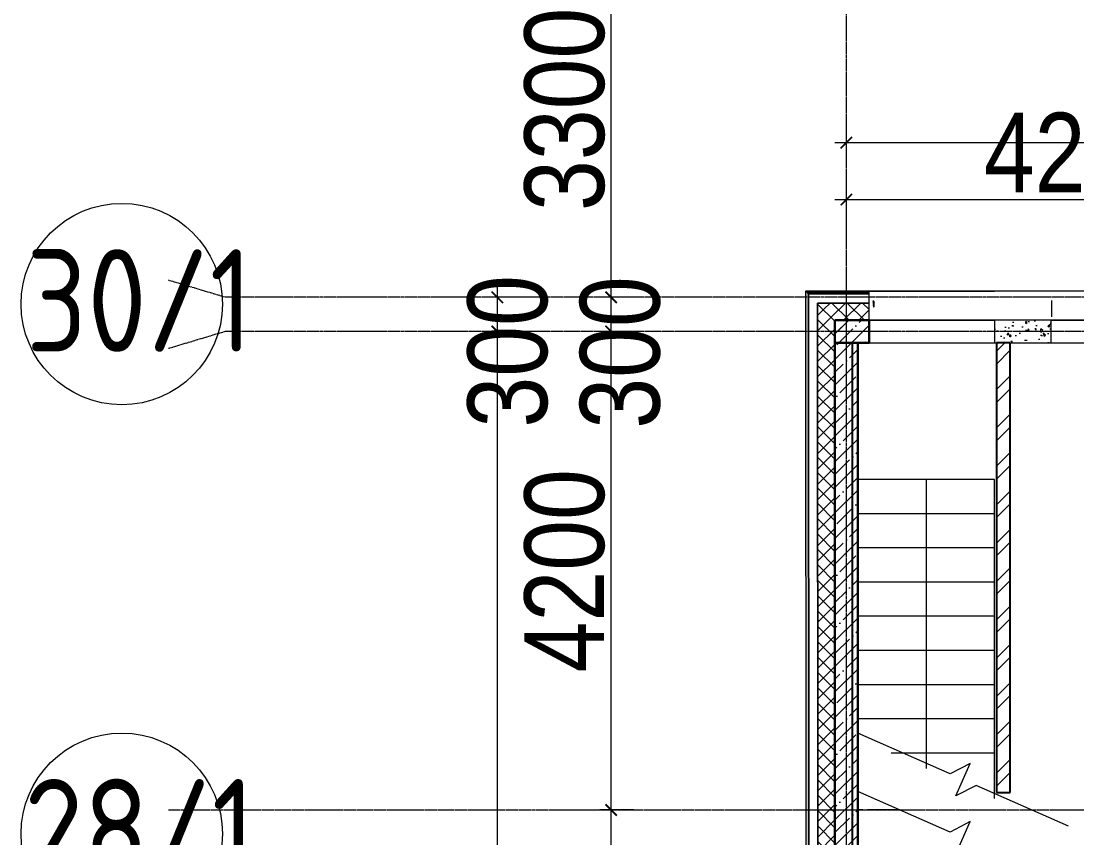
# Model space of a CAD drawing. Header units: millimetres. Extents: x -231292 to 573618, y -153144 to 564035.
# Drawn here: x 1635 to 10908, y -66290 to -59121 of the extents above; entities that cross this region are included whole.
import ezdxf
from ezdxf.enums import TextEntityAlignment as Align

# ---------------------------------------------------------------- set-up
doc = ezdxf.new("R2010")
doc.units = ezdxf.units.MM
doc.linetypes.add('ACAD_ISO10W100', pattern=[18, 12, -3, 0, -3])
doc.linetypes.add('CENTER2', pattern=[28.575, 19.05, -3.175, 3.175, -3.175])
doc.layers.get('0').update_dxf_attribs({"color": 250})
doc.layers.get('Defpoints').update_dxf_attribs({"color": 250})
for name, color, linetype, lineweight in [('A-Wall-Open', 250, 'Continuous', 5), ('АР_Стены ЖБ', 250, 'Continuous', 35), ('АР_Стены кирпич', 250, 'Continuous', 20), ('АР_Стены ПЕНОблок', 250, 'Continuous', 20), ('АР_Тонкая', 250, 'Continuous', 5), ('АР_Утеплитель', 250, 'Continuous', 0), ('АР_Ф_ЛК', 250, 'Continuous', 5), ('АР_Штриховка', 250, 'Continuous', 0), ('Витражные конструкции', 252, 'Continuous', 15), ('Оси', 1, 'ACAD_ISO10W100', 13), ('РД_Оси_100', 250, 'Continuous', 0), ('РД_Оси_размер', 250, 'Continuous', 0), ('РД_Отметка', 7, 'Continuous', 0)]:
    doc.layers.add(name, color=color, linetype=linetype, lineweight=lineweight)
doc.layers.add('РД_Витраж_проем', color=250, linetype='Continuous', lineweight=0, plot=False)
doc.styles.add('style1', font='ARIALN.TTF')
doc.styles.add('ккк', font='isocpeur.ttf', dxfattribs={"width": 0.85, "oblique": 15})
doc.dimstyles.new('Dim100_ареал', dxfattribs={"dimscale": 100, "dimtxt": 2.5, "dimasz": 1, "dimexe": 1, "dimexo": 1, "dimgap": 0.5, "dimtad": 1, "dimzin": 12, "dimdsep": 46, "dimtxsty": 'style1', "dimblk": 'ARCHTICK', "dimcen": 1, "dimdle": 1, "dimclrd": 256, "dimclre": 256, "dimaunit": 1, "dimadec": 0, "dimazin": 3, "dimtfac": 1, "dimtmove": 1, "dimatfit": 3, "dimldrblk": 'OPEN30', "dimfxl": 2, "dimfxlon": 1, "dimtolj": 1, "dimtzin": 0, "dimlwd": 9, "dimlwe": 9, "dimarcsym": 0})

# ---------------------------------------------------------------- blocks, each defined once
blk = doc.blocks.new('VS_5i5x45')
for p, q in [((-5.1, 3.9), (-4.7, 4.5)), ((-5.1, -3.9), (-5.1, 3.9)), ((-5.1, 0), (-5.1, 3.9)), ((-5.1, 0), (-5.1, -3.9)), ((-1.4, 4.5), (-4.7, 4.5)), ((-1.4, 2.7), (-4.7, 2.7)), ((-1.4, 2.7), (-3.2, 2.7)), ((-1.1, 5), (-1.4, 4.5)), ((-1.1, 5), (-0.5, 5)), ((-1.1, 0), (-1.1, 5)), ((-1.1, 0), (-1.1, -5)), ((-0.5, 5), (-0.5, 0)), ((-0.5, 2.7), (23.8, 2.7)), ((-0.5, -5), (-0.5, 0)), ((23.8, 2.7), (24.7, -2.8)), ((24.1, 1.8), (23.8, 2.7)), ((24.1, 1.8), (25, -1.8)), ((24.1, 1.8), (25.4, 1.8)), ((25.4, 1.8), (25.6, 2.7)), ((25.4, 1.8), (26.3, -1.8)), ((25.6, 2.7), (26.5, -2.8)), ((25.9, 1.8), (25.6, 2.7)), ((25.9, 1.8), (26.8, -1.8)), ((25.9, 1.8), (27.2, 1.8)), ((27.2, 1.8), (27.4, 2.7)), ((27.2, 1.8), (28.1, -1.8)), ((27.4, 2.7), (28.3, -2.8)), ((27.7, 1.8), (27.4, 2.7)), ((27.7, 1.8), (28.6, -1.8)), ((27.7, 1.8), (29, 1.8)), ((29, 1.8), (29.2, 2.7)), ((29, 1.8), (29.9, -1.8)), ((29.2, 2.7), (30.1, -2.8)), ((29.5, 1.8), (29.2, 2.7)), ((29.5, 1.8), (30.4, -1.8)), ((29.5, 1.8), (30.8, 1.8)), ((30.8, 1.8), (31, 2.7)), ((30.8, 1.8), (31.7, -1.8)), ((31, 2.7), (31.9, -2.8)), ((31.3, 1.8), (31, 2.7)), ((31.3, 1.8), (32.2, -1.8)), ((31.3, 1.8), (32.6, 1.8)), ((32.6, 1.8), (32.8, 2.7)), ((32.6, 1.8), (33.5, -1.8)), ((32.8, 2.7), (33.7, -2.8)), ((33.1, 1.8), (32.8, 2.7)), ((33.1, 1.8), (34, -1.8)), ((33.1, 1.8), (34.4, 1.8)), ((34.4, 1.8), (34.6, 2.7)), ((34.4, 1.8), (35.3, -1.8)), ((34.6, 2.7), (35.5, -2.8)), ((34.9, 1.8), (34.6, 2.7)), ((34.9, 1.8), (35.8, -1.8)), ((34.9, 1.8), (36.2, 1.8)), ((36.2, 1.8), (36.4, 2.7)), ((36.2, 1.8), (37.1, -1.8)), ((36.4, 2.7), (37.3, -2.8)), ((36.7, 1.8), (36.4, 2.7)), ((36.7, 1.8), (37.6, -1.8)), ((36.7, 1.8), (38, 1.8)), ((38, 1.8), (38.2, 2.7)), ((38, 1.8), (38.9, -1.8)), ((38.2, 2.7), (39.1, -2.8)), ((38.5, 1.8), (38.2, 2.7)), ((38.5, 1.8), (39.4, -1.8)), ((38.5, 1.8), (39.8, 1.8)), ((39.8, 1.8), (40, 2.7)), ((39.8, 1.8), (40.6, -1.7)), ((40, 2.7), (40.9, -2.6)), ((40.3, 1.8), (40, 2.7)), ((40.3, 1.8), (41.7, 1.2)), ((40.3, 1.8), (41.1, -1.5)), ((41.7, 1.2), (41.9, 2.1)), ((41.7, 1.2), (42.3, -1)), ((42.3, 0.9), (41.9, 2.1)), ((41.9, 2.1), (42.6, -1.9)), ((42.3, 0.9), (44.5, 0)), ((42.3, 0.9), (42.7, -0.8)), ((42.7, -0.8), (44.5, 0)), ((-5.1, -3.9), (-4.7, -4.5)), ((-1.4, -2.8), (-4.7, -2.8)), ((-1.4, -4.5), (-4.7, -4.5)), ((-1.1, -5), (-1.4, -4.5)), ((-1.1, -5), (-0.5, -5)), ((-0.5, -2.8), (24.7, -2.8)), ((25, -1.8), (24.7, -2.8)), ((25, -1.8), (26.3, -1.8)), ((26.3, -1.8), (26.5, -2.8)), ((26.8, -1.8), (26.5, -2.8)), ((26.8, -1.8), (28.1, -1.8)), ((28.1, -1.8), (28.3, -2.8)), ((28.6, -1.8), (28.3, -2.8)), ((28.6, -1.8), (29.9, -1.8)), ((29.9, -1.8), (30.1, -2.8)), ((30.4, -1.8), (30.1, -2.8)), ((30.4, -1.8), (31.7, -1.8)), ((31.7, -1.8), (31.9, -2.8)), ((32.2, -1.8), (31.9, -2.8)), ((32.2, -1.8), (33.5, -1.8)), ((33.5, -1.8), (33.7, -2.8)), ((34, -1.8), (33.7, -2.8)), ((34, -1.8), (35.3, -1.8)), ((35.3, -1.8), (35.5, -2.8)), ((35.8, -1.8), (35.5, -2.8)), ((35.8, -1.8), (37.1, -1.8)), ((37.1, -1.8), (37.3, -2.8)), ((37.6, -1.8), (37.3, -2.8)), ((37.6, -1.8), (38.9, -1.8)), ((38.9, -1.8), (39.1, -2.8)), ((39.4, -1.8), (39.1, -2.8)), ((39.4, -1.8), (40.3, -1.8)), ((40.3, -1.8), (40.6, -1.7)), ((40.6, -1.7), (40.9, -2.6)), ((41.1, -1.5), (40.9, -2.6)), ((41.1, -1.5), (42.3, -1)), ((42.3, -1), (42.6, -1.9)), ((42.7, -0.8), (42.6, -1.9))]:
    blk.add_line(p, q)
for centre, radius, start, end in [((-3.5, 3.6), 1.48, 144.06038, 216.67043), ((5.5, 0.4), 10.5, 166.9324, 182.03073), ((6.1, 0), 7.97, 159.82466, 200.17534), ((-0.8, 3.6), 1.07, 125.30926, 234.69074), ((5.5, -0.4), 10.5, 177.96927, 193.0676), ((-3.5, -3.6), 1.48, 143.32957, 215.93962), ((-0.8, -3.6), 1.07, 125.30926, 234.69074)]:
    blk.add_arc(centre, radius, start, end)
blk = doc.blocks.new('крышка пустая')
at = {"layer": 'Витражные конструкции', "const_width": 0.6}
blk.add_lwpolyline([(27.8, 36.3), (10.4, 36.3), (4.8, 38.6), (-5.8, 38.6), (-11.9, 36.3), (-28, 36.3)], dxfattribs=at)
at = {"layer": 'Оси', "color": 1}
blk.add_line((0, 6), (0, 53.7), dxfattribs=at)
at = {"layer": 'Витражные конструкции', "ltscale": 25, "xscale": -1, "rotation": 89.99999999999997}
blk.add_blockref('VS_5i5x45', (0, 40.7), dxfattribs=at)
blk = doc.blocks.new('A-iden')
at = {"linetype": 'Continuous', "lineweight": 5}
blk.add_circle((-0.729, -4.063), 5.894, dxfattribs=at)
at = {"color": 0, "linetype": 'Continuous', "lineweight": 20, "style": 'ккк', "width": 0.85}
blk.add_attdef('ID', text='', height=6, dxfattribs=at).set_placement((0.314, -3.853), align=Align.MIDDLE_CENTER)
blk = doc.blocks.new('_ArchTick')
at = {"color": 0, "linetype": 'ByBlock', "const_width": 0.15}
blk.add_lwpolyline([(-0.5, -0.5), (0.5, 0.5)], dxfattribs=at)
blk = doc.blocks.new('*D196')
at = {"layer": 'Defpoints', "color": 0, "transparency": 16777216}
for p in [(1193587.3, 218713.2), (1194587.3, 218713.2), (1194587.3, 213313.2)]:
    blk.add_point(p, dxfattribs=at)
at = {"layer": 'РД_Оси_размер', "lineweight": 9, "transparency": 16777216}
for p, q in [((1193587.3, 213213.2), (1193587.3, 218813.2)), ((1193787.3, 218713.2), (1193487.3, 218713.2)), ((1193787.3, 213313.2), (1193487.3, 213313.2))]:
    blk.add_line(p, q, dxfattribs=at)
at = {"layer": 'РД_Оси_размер', "lineweight": 9, "transparency": 16777216, "xscale": 100, "yscale": 100, "zscale": 100}
for p, rotation in [((1193587.3, 218713.2), 90), ((1193587.3, 213313.2), 270)]:
    blk.add_blockref('_ArchTick', p, dxfattribs=dict(at, rotation=rotation))
at = {"layer": 'РД_Оси_размер', "color": 0, "transparency": 16777216, "insert": (1193179.9, 216013.2), "char_height": 700, "attachment_point": 5, "rotation": 90, "style": 'style1'}
blk.add_mtext('\\A1;5400', dxfattribs=at)
blk = doc.blocks.new('_Open30')
at = {"color": 0, "linetype": 'ByBlock', "lineweight": -2}
for p, q in [((-1, 0.268), (0, 0)), ((0, 0), (-1, -0.268)), ((0, 0), (-1, 0))]:
    blk.add_line(p, q, dxfattribs=at)
blk = doc.blocks.new('*D197')
at = {"layer": 'Defpoints', "color": 0, "transparency": 16777216}
for p in [(1193587.3, 222913.2), (1194587.3, 222913.2), (1194587.3, 218713.2)]:
    blk.add_point(p, dxfattribs=at)
at = {"layer": 'РД_Оси_размер', "lineweight": 9, "transparency": 16777216}
for p, q in [((1193587.3, 218613.2), (1193587.3, 223013.2)), ((1193787.3, 222913.2), (1193487.3, 222913.2)), ((1193787.3, 218713.2), (1193487.3, 218713.2))]:
    blk.add_line(p, q, dxfattribs=at)
at = {"layer": 'РД_Оси_размер', "lineweight": 9, "transparency": 16777216, "xscale": 100, "yscale": 100, "zscale": 100}
for p, rotation in [((1193587.3, 222913.2), 90), ((1193587.3, 218713.2), 270)]:
    blk.add_blockref('_ArchTick', p, dxfattribs=dict(at, rotation=rotation))
at = {"layer": 'РД_Оси_размер', "color": 0, "transparency": 16777216, "insert": (1193179.9, 220813.2), "char_height": 700, "attachment_point": 5, "rotation": 90, "style": 'style1'}
blk.add_mtext('\\A1;4200', dxfattribs=at)
blk = doc.blocks.new('*D198')
at = {"layer": 'Defpoints', "color": 0, "transparency": 16777216}
for p in [(1193587.3, 223213.2), (1194587.3, 223213.2), (1194587.3, 222913.2)]:
    blk.add_point(p, dxfattribs=at)
at = {"layer": 'РД_Оси_размер', "lineweight": 9, "transparency": 16777216}
for p, q in [((1193587.3, 222813.2), (1193587.3, 223313.2)), ((1193787.3, 223213.2), (1193487.3, 223213.2)), ((1193787.3, 222913.2), (1193487.3, 222913.2))]:
    blk.add_line(p, q, dxfattribs=at)
at = {"layer": 'РД_Оси_размер', "lineweight": 9, "transparency": 16777216, "xscale": 100, "yscale": 100, "zscale": 100}
for p, rotation in [((1193587.3, 223213.2), 90), ((1193587.3, 222913.2), 270)]:
    blk.add_blockref('_ArchTick', p, dxfattribs=dict(at, rotation=rotation))
at = {"layer": 'РД_Оси_размер', "color": 0, "transparency": 16777216, "insert": (1193667.7, 222729.5), "char_height": 700, "attachment_point": 5, "rotation": 90, "style": 'style1'}
blk.add_mtext('\\A1;300', dxfattribs=at)
blk = doc.blocks.new('*D199')
at = {"layer": 'Defpoints', "color": 0, "transparency": 16777216}
for p in [(1193587.3, 226513.2), (1194587.3, 226513.2), (1194587.3, 223213.2)]:
    blk.add_point(p, dxfattribs=at)
at = {"layer": 'РД_Оси_размер', "lineweight": 9, "transparency": 16777216}
for p, q in [((1193587.3, 223113.2), (1193587.3, 226613.2)), ((1193787.3, 226513.2), (1193487.3, 226513.2)), ((1193787.3, 223213.2), (1193487.3, 223213.2))]:
    blk.add_line(p, q, dxfattribs=at)
at = {"layer": 'РД_Оси_размер', "lineweight": 9, "transparency": 16777216, "xscale": 100, "yscale": 100, "zscale": 100}
for p, rotation in [((1193587.3, 226513.2), 90), ((1193587.3, 223213.2), 270)]:
    blk.add_blockref('_ArchTick', p, dxfattribs=dict(at, rotation=rotation))
at = {"layer": 'РД_Оси_размер', "color": 0, "transparency": 16777216, "insert": (1193179.9, 224863.2), "char_height": 700, "attachment_point": 5, "rotation": 90, "style": 'style1'}
blk.add_mtext('\\A1;3300', dxfattribs=at)
blk = doc.blocks.new('*D202')
at = {"layer": 'Defpoints', "color": 0, "transparency": 16777216}
for p in [(1192587.3, 222913.2), (1194587.3, 222913.2), (1194587.3, 191113.2)]:
    blk.add_point(p, dxfattribs=at)
at = {"layer": 'РД_Оси_размер', "lineweight": 9, "transparency": 16777216}
for p, q in [((1192587.3, 191013.2), (1192587.3, 223013.2)), ((1192787.3, 222913.2), (1192487.3, 222913.2)), ((1192787.3, 191113.2), (1192487.3, 191113.2))]:
    blk.add_line(p, q, dxfattribs=at)
at = {"layer": 'РД_Оси_размер', "lineweight": 9, "transparency": 16777216, "xscale": 100, "yscale": 100, "zscale": 100}
for p, rotation in [((1192587.3, 222913.2), 90), ((1192587.3, 191113.2), 270)]:
    blk.add_blockref('_ArchTick', p, dxfattribs=dict(at, rotation=rotation))
at = {"layer": 'РД_Оси_размер', "color": 0, "transparency": 16777216, "insert": (1192179.9, 207013.2), "char_height": 700, "attachment_point": 5, "rotation": 90, "style": 'style1'}
blk.add_mtext('\\A1;31800', dxfattribs=at)
blk = doc.blocks.new('*D204')
at = {"layer": 'Defpoints', "color": 0, "transparency": 16777216}
for p in [(1192587.3, 223213.2), (1194587.3, 223213.2), (1194587.3, 222913.2)]:
    blk.add_point(p, dxfattribs=at)
at = {"layer": 'РД_Оси_размер', "lineweight": 9, "transparency": 16777216}
for p, q in [((1192587.3, 222813.2), (1192587.3, 223313.2)), ((1192787.3, 223213.2), (1192487.3, 223213.2)), ((1192787.3, 222913.2), (1192487.3, 222913.2))]:
    blk.add_line(p, q, dxfattribs=at)
at = {"layer": 'РД_Оси_размер', "lineweight": 9, "transparency": 16777216, "xscale": 100, "yscale": 100, "zscale": 100}
for p, rotation in [((1192587.3, 223213.2), 90), ((1192587.3, 222913.2), 270)]:
    blk.add_blockref('_ArchTick', p, dxfattribs=dict(at, rotation=rotation))
at = {"layer": 'РД_Оси_размер', "color": 0, "transparency": 16777216, "insert": (1192679.9, 222739), "char_height": 700, "attachment_point": 5, "rotation": 90, "style": 'style1'}
blk.add_mtext('\\A1;300', dxfattribs=at)
blk = doc.blocks.new('*D206')
at = {"layer": 'Defpoints', "color": 0, "transparency": 16777216}
for p in [(1233152.9, 224571.1), (1195652.9, 222571.1), (1233152.9, 222571.1)]:
    blk.add_point(p, dxfattribs=at)
at = {"layer": 'РД_Оси_размер', "lineweight": 9, "transparency": 16777216}
for p, q in [((1195652.9, 224371.1), (1195652.9, 224671.1)), ((1233152.9, 224371.1), (1233152.9, 224671.1)), ((1195552.9, 224571.1), (1233252.9, 224571.1))]:
    blk.add_line(p, q, dxfattribs=at)
at = {"layer": 'РД_Оси_размер', "lineweight": 9, "transparency": 16777216, "xscale": 100, "yscale": 100, "zscale": 100, "rotation": 180}
blk.add_blockref('_ArchTick', (1195652.9, 224571.1), dxfattribs=at)
at = {"layer": 'РД_Оси_размер', "lineweight": 9, "transparency": 16777216, "xscale": 100, "yscale": 100, "zscale": 100}
blk.add_blockref('_ArchTick', (1233152.9, 224571.1), dxfattribs=at)
at = {"layer": 'РД_Оси_размер', "color": 0, "transparency": 16777216, "insert": (1214402.9, 224978.5), "char_height": 700, "attachment_point": 5, "style": 'style1'}
blk.add_mtext('\\A1;37500', dxfattribs=at)
blk = doc.blocks.new('*D207')
at = {"layer": 'Defpoints', "color": 0, "transparency": 16777216}
for p in [(1199852.9, 224071.1), (1195652.9, 222571.1), (1199852.9, 222571.1)]:
    blk.add_point(p, dxfattribs=at)
at = {"layer": 'РД_Оси_размер', "lineweight": 9, "transparency": 16777216}
for p, q in [((1195652.9, 223871.1), (1195652.9, 224171.1)), ((1199852.9, 223871.1), (1199852.9, 224171.1)), ((1195552.9, 224071.1), (1199952.9, 224071.1))]:
    blk.add_line(p, q, dxfattribs=at)
at = {"layer": 'РД_Оси_размер', "lineweight": 9, "transparency": 16777216, "xscale": 100, "yscale": 100, "zscale": 100, "rotation": 180}
blk.add_blockref('_ArchTick', (1195652.9, 224071.1), dxfattribs=at)
at = {"layer": 'РД_Оси_размер', "lineweight": 9, "transparency": 16777216, "xscale": 100, "yscale": 100, "zscale": 100}
blk.add_blockref('_ArchTick', (1199852.9, 224071.1), dxfattribs=at)
at = {"layer": 'РД_Оси_размер', "color": 0, "transparency": 16777216, "insert": (1197752.9, 224478.5), "char_height": 700, "attachment_point": 5, "style": 'style1'}
blk.add_mtext('\\A1;4200', dxfattribs=at)
blk = doc.blocks.new('оси_рен')
at = {"layer": 'РД_Оси_100', "color": 251, "linetype": 'CENTER2', "true_color": 0x636466}
for p, q in [((1195652.916, 222320.175), (1195652.916, 227414.666)), ((1195652.916, 135558.25), (1195652.916, 223268.25)), ((1189697.958, 218713.25), (1241712.916, 218713.25))]:
    blk.add_line(p, q, dxfattribs=at)
for points in [[(1241712.916, 223213.25), (1190197.958, 223213.25), (1189697.958, 223363.25)], [(1241712.916, 222913.25), (1190197.958, 222913.25), (1189697.958, 222763.25)]]:
    blk.add_lwpolyline(points, dxfattribs=at)
at = {"layer": 'РД_Оси_100', "color": 251, "true_color": 0x636466, "xscale": 150, "yscale": 150, "zscale": 100}
for p, values in [((1189397.958, 223763.25), {'ID': '30/1'}), ((1189397.958, 219113.25), {'ID': '28/1'})]:
    blk.add_blockref('A-iden', p, dxfattribs=at).add_auto_attribs(values)
at = {"layer": 'РД_Оси_размер', "color": 251, "true_color": 0x636466}
for base, p1, p2, picture, middle in [((1193587.313, 226513.25), (1194587.313, 223213.25), (1194587.313, 226513.25), '*D199', (1193179.912, 224863.25)), ((1192587.313, 222913.25), (1194587.313, 191113.25), (1194587.313, 222913.25), '*D202', (1192179.912, 207013.25)), ((1193587.313, 222913.25), (1194587.313, 218713.25), (1194587.313, 222913.25), '*D197', (1193179.912, 220813.25)), ((1193587.313, 218713.25), (1194587.313, 213313.25), (1194587.313, 218713.25), '*D196', (1193179.912, 216013.25))]:
    dim = blk.add_linear_dim(base=base, p1=p1, p2=p2, angle=90, dimstyle='Dim100_ареал', override={"dimtxt": 7}, dxfattribs=at)
    dim.commit()
    dim.dimension.update_dxf_attribs({"geometry": picture, "text_midpoint": middle})
for base, p2, picture, middle in [((1233152.916, 224571.073), (1233152.916, 222571.073), '*D206', (1214402.916, 224978.474)), ((1199852.916, 224071.073), (1199852.916, 222571.073), '*D207', (1197752.916, 224478.474))]:
    dim = blk.add_linear_dim(base=base, p1=(1195652.916, 222571.073), p2=p2, dimstyle='Dim100_ареал', override={"dimtxt": 7}, dxfattribs=at)
    dim.commit()
    dim.dimension.update_dxf_attribs({"geometry": picture, "text_midpoint": middle})
for base, picture, middle in [((1192587.313, 223213.25), '*D204', (1193087.313, 222738.968)), ((1193587.313, 223213.25), '*D198', (1194075.074, 222729.483))]:
    dim = blk.add_linear_dim(base=base, p1=(1194587.313, 222913.25), p2=(1194587.313, 223213.25), angle=90, dimstyle='Dim100_ареал', override={"dimtxt": 7}, dxfattribs=at)
    dim.commit()
    dim.dimension.update_dxf_attribs({"geometry": picture, "text_midpoint": middle, "dimtype": 160})

msp = doc.modelspace()

# ---------------------------------------------------------------- hatches: boundary and pattern name
at = {"layer": 'АР_Штриховка', "linetype": 'Continuous', "lineweight": 0, "true_color": 0x000000}
h = msp.add_hatch(dxfattribs=at)
h.set_pattern_fill('_U', color=18, style=0, pattern_type=0)
h.set_pattern_definition([(360, (8883.458, -162345.2828), (-5e-17, 1), [])])
h.paths.add_polyline_path([(8530.321, -71545.389), (8555.321, -71545.378), (8551.15, -61515.283), (8526.14, -61490.283)], flags=0)
h = msp.add_hatch(dxfattribs=at)
h.set_pattern_fill('_U', color=18, style=0, pattern_type=0)
h.set_pattern_definition([(0, (8883.458, -162345.2828), (0, 1), [])])
h.paths.add_polyline_path([(8526.14, -61490.283), (8551.15, -61515.283), (9083.458, -61515.283), (9083.458, -61490.283)], flags=0)
h.paths.add_polyline_path([(12883.458, -61490.283), (12883.458, -61515.283), (13183.458, -61515.283), (13183.458, -61490.283)], flags=0)
h = msp.add_hatch(dxfattribs=at)
h.set_pattern_fill('ANSI37', color=18, scale=30, style=0)
h.set_pattern_definition([(45, (8883.46, -162345.28), (-67.35192, 67.35192), []), (135, (8883.46, -162345.28), (-67.35192, -67.35192), [])])
h.paths.add_polyline_path([(8635.321, -71545.345), (8785.321, -71545.283), (8781.246, -61745.283), (8631.184, -61595.283)], flags=0)
h = msp.add_hatch(dxfattribs=at)
h.set_pattern_fill('ANSI37', color=18, scale=30, style=0)
h.set_pattern_definition([(45, (8883.46, -162345.28), (-67.35192, 67.35192), []), (135, (8883.46, -162345.28), (-67.35192, -67.35192), [])])
h.paths.add_polyline_path([(8631.184, -61595.283), (8781.246, -61745.283), (9083.458, -61745.283), (9083.458, -61595.283)], flags=0)
h.paths.add_polyline_path([(12883.458, -61595.283), (12883.458, -61745.283), (13183.458, -61745.283), (13183.458, -61595.283)], flags=0)
at = {"layer": 'АР_Штриховка', "linetype": 'Continuous', "lineweight": 5, "true_color": 0x000000}
h = msp.add_hatch(dxfattribs=at)
h.set_pattern_fill('ANSI35', color=18, scale=25, style=0)
h.set_pattern_definition([(45, (8883.46, -162345.28), (-112.2532, 112.2532), []), (45, (8995.71, -162345.28), (-112.2532, 112.2532), [198.4375, -39.6875, 0, -39.6875])])
h.paths.add_polyline_path([(8783.458, -71545.283), (8983.458, -71345.283), (8983.458, -61945.283), (8783.458, -61745.283)], flags=0)
h = msp.add_hatch(dxfattribs=at)
h.set_pattern_fill('ANSI35', color=18, scale=25, angle=-360, style=0)
h.set_pattern_definition([(45, (8883.46, -162345.28), (-112.2532, 112.2532), []), (45, (8995.71, -162345.28), (-112.2532, 112.2532), [198.4375, -39.6875, 0, -39.6875])])
h.paths.add_polyline_path([(8783.458, -61745.283), (8783.458, -61945.283), (9083.458, -61945.283), (9083.458, -61745.283)], flags=0)
at = {"layer": 'АР_Штриховка', "linetype": 'Continuous', "lineweight": 0, "true_color": 0x000000}
h = msp.add_hatch(dxfattribs=at)
h.set_pattern_fill('AR-CONC', color=18, angle=45, style=0)
h.set_pattern_definition([(95, (8883.46, -162345.28), (140.09465, 117.55338), [19.05, -209.55]), (40, (8883.46, -162345.28), (-160.01845, 110.17673), [15.24, -167.6406]), (145.45144, (8895.13, -162335.49), (-19.9238, 227.7301), [16.19, -178.09024]), (91.1842, (8847.54, -162309.36), (221.41024, 161.9534), [28.575, -314.325]), (141.63556, (8866, -162295.87), (-7.0866, 342.82676), [24.285, -267.1356]), (36.18415, (8847.54, -162309.36), (-7.0866, 342.8268), [22.86, -251.4597]), (66, (8874.48, -162300.38), (179.51998, 34.89515), [19.05, -209.55]), (11, (8874.48, -162300.38), (-86.53993, 173.9412), [15.24, -167.64]), (116.45145, (8889.44, -162297.47), (92.98005, 208.83634), [16.19, -178.08994]), (82.5, (8883.46, -162345.28), (-57.60547, 61.973414), [0, -165.608, 0, -170.18, 0, -168.275]), (52.5, (8883.46, -162345.28), (-23.58973, 118.087), [0, -97.028, 0, -161.798, 0, -64.135]), (12.5, (8843.406, -162385.335), (99.927863, 91.826196), [0, -63.5, 0, -198.12, 0, -262.89]), (2.5, (8825.45, -162403.3), (86.7639, 122.72239), [0, -82.55, 0, -131.572, 0, -186.69])])
h.paths.add_polyline_path([(10183.458, -61745.283), (10183.458, -61945.283), (10683.458, -61945.283), (10683.458, -61745.283)], flags=0)
h = msp.add_hatch(dxfattribs=at)
h.set_pattern_fill('ANSI32', color=18, scale=25, angle=-360, style=0)
h.set_pattern_definition([(45, (8883.46, -162345.28), (-168.3798, 168.3798), []), (45, (8995.7, -162345.28), (-168.3798, 168.3798), [])])
h.paths.add_polyline_path([(10323.178, -61945.283), (10203.178, -61945.283), (10203.178, -65891.279), (10323.178, -65891.279)], flags=0)

# ---------------------------------------------------------------- linework, layer by layer
msp.add_lwpolyline([(9083.458, -61945.283), (8933.458, -61945.283), (8933.458, -71345.283), (12983.458, -71345.283), (12983.458, -61945.283)])
at = {"layer": 'A-Wall-Open', "color": 18, "linetype": 'Continuous', "lineweight": 0, "true_color": 0x000000}
for p, q in [((9083.458, -61490.283), (10183.458, -61490.283)), ((9083.458, -61745.283), (10183.458, -61745.283)), ((9083.458, -61745.283), (10183.458, -61745.283)), ((10683.458, -61745.283), (12883.458, -61745.283)), ((9083.458, -61945.283), (10183.458, -61945.283)), ((10683.458, -61945.283), (12883.458, -61945.283))]:
    msp.add_line(p, q, dxfattribs=at)
at = {"layer": 'АР_Стены ЖБ', "color": 18, "linetype": 'Continuous', "lineweight": 30, "true_color": 0x000000}
for p, q in [((8783.458, -61745.283), (8783.458, -71545.283)), ((8783.458, -61745.283), (8783.458, -61945.283)), ((9083.458, -61745.283), (8783.458, -61745.283)), ((9083.458, -61945.283), (9083.458, -61745.283)), ((8783.458, -61945.283), (9083.458, -61945.283)), ((8983.458, -71345.283), (8983.458, -61945.283))]:
    msp.add_line(p, q, dxfattribs=at)
at = {"layer": 'АР_Стены кирпич', "color": 18, "linetype": 'Continuous', "lineweight": 25, "true_color": 0x000000}
for p, q in [((10323.178, -61945.283), (10203.178, -61945.283)), ((10203.178, -61945.283), (10203.178, -65891.279)), ((10323.178, -65891.279), (10323.178, -61945.283)), ((10203.178, -65891.279), (10323.178, -65891.279))]:
    msp.add_line(p, q, dxfattribs=at)
at = {"layer": 'АР_Стены ПЕНОблок', "color": 18, "linetype": 'Continuous', "lineweight": 20, "true_color": 0x000000}
for p, q in [((10183.458, -61745.283), (10183.458, -61945.283)), ((10683.458, -61745.283), (10183.458, -61745.283)), ((10683.458, -61945.283), (10683.458, -61745.283)), ((10183.458, -61945.283), (10683.458, -61945.283))]:
    msp.add_line(p, q, dxfattribs=at)
at = {"layer": 'АР_Тонкая', "color": 18, "linetype": 'Continuous', "lineweight": 5, "true_color": 0x000000}
for p, q in [((8526.14, -61490.283), (8530.321, -71545.389)), ((9083.458, -61490.283), (8526.14, -61490.283)), ((8551.15, -61515.283), (8555.321, -71545.378)), ((8555.321, -71545.378), (8551.15, -61515.283)), ((9083.458, -61515.283), (8551.15, -61515.283)), ((8551.15, -61515.283), (9083.458, -61515.283)), ((9083.458, -61515.283), (9083.458, -61490.283)), ((9083.458, -61595.283), (9083.458, -61515.283)), ((8635.321, -71545.345), (8631.184, -61595.283)), ((8631.184, -61595.283), (9083.458, -61595.283))]:
    msp.add_line(p, q, dxfattribs=at)
at = {"layer": 'АР_Тонкая', "color": 18, "true_color": 0x000000}
for p, q in [((9794.075, -65728.474), (8983.458, -65371.197)), ((9971.475, -65635.91), (9794.075, -65728.474)), ((9845.441, -65921.867), (9971.475, -65635.91)), ((10022.841, -65829.302), (9845.441, -65921.867)), ((10833.458, -66186.58), (10022.841, -65829.302)), ((9794.075, -66239.554), (8983.458, -65882.277)), ((9971.475, -66146.99), (9794.075, -66239.554)), ((9845.441, -66432.947), (9971.475, -66146.99))]:
    msp.add_line(p, q, dxfattribs=at)
at = {"layer": 'АР_Утеплитель', "color": 18, "linetype": 'Continuous', "lineweight": 0, "true_color": 0x000000}
for p, q in [((8631.184, -61595.283), (8635.321, -71545.345)), ((9083.458, -61595.283), (8631.184, -61595.283)), ((9083.458, -61745.283), (9083.458, -61595.283)), ((8785.321, -71545.283), (8781.246, -61745.283)), ((8781.246, -61745.283), (9083.458, -61745.283))]:
    msp.add_line(p, q, dxfattribs=at)
at = {"layer": 'АР_Ф_ЛК', "color": 18, "true_color": 0x000000}
for p, q in [((10183.458, -63145.283), (8983.458, -63145.283)), ((10183.458, -63145.283), (8983.458, -63145.283)), ((8983.458, -63145.283), (8983.458, -65415.272)), ((9583.458, -63145.283), (9583.458, -63611.532)), ((10183.458, -65944.169), (10183.458, -63145.283)), ((10183.458, -63445.283), (8983.458, -63445.283)), ((9583.458, -63611.532), (9583.458, -65679.72)), ((10183.458, -63745.283), (8983.458, -63745.283)), ((10183.458, -64045.283), (8983.458, -64045.283)), ((10183.458, -64345.283), (8983.458, -64345.283)), ((10183.458, -64645.283), (8983.458, -64645.283)), ((10183.458, -64945.283), (8983.458, -64945.283)), ((10183.458, -65245.283), (8983.458, -65245.283)), ((10183.458, -65545.283), (9278.437, -65545.283)), ((9028.458, -66045.283), (8983.458, -66045.283)), ((9353.298, -66045.283), (9068.458, -66045.283))]:
    msp.add_line(p, q, dxfattribs=at)
at = {"layer": 'РД_Витраж_проем', "color": 18, "linetype": 'Continuous', "lineweight": 0, "true_color": 0x000000}
for p, q in [((12883.458, -61490.283), (9083.458, -61490.283)), ((12883.458, -61745.283), (9083.458, -61745.283))]:
    msp.add_line(p, q, dxfattribs=at)
at = {"layer": 'РД_Отметка', "color": 18, "true_color": 0x000000}
msp.add_lwpolyline([(10688.465, -61715.704), (10688.465, -61573.552)], dxfattribs=at)

# ---------------------------------------------------------------- block references
at = {"rotation": 359.999868838025}
msp.add_blockref('оси_рен', (-1186769.82, -284755.728), dxfattribs=at)
at = {"layer": 'Витражные конструкции', "color": 18, "ltscale": 35, "true_color": 0x000000, "xscale": -1}
msp.add_blockref('крышка пустая', (9123.465, -61627.283), dxfattribs=at)

doc.saveas('drawing.dxf')
